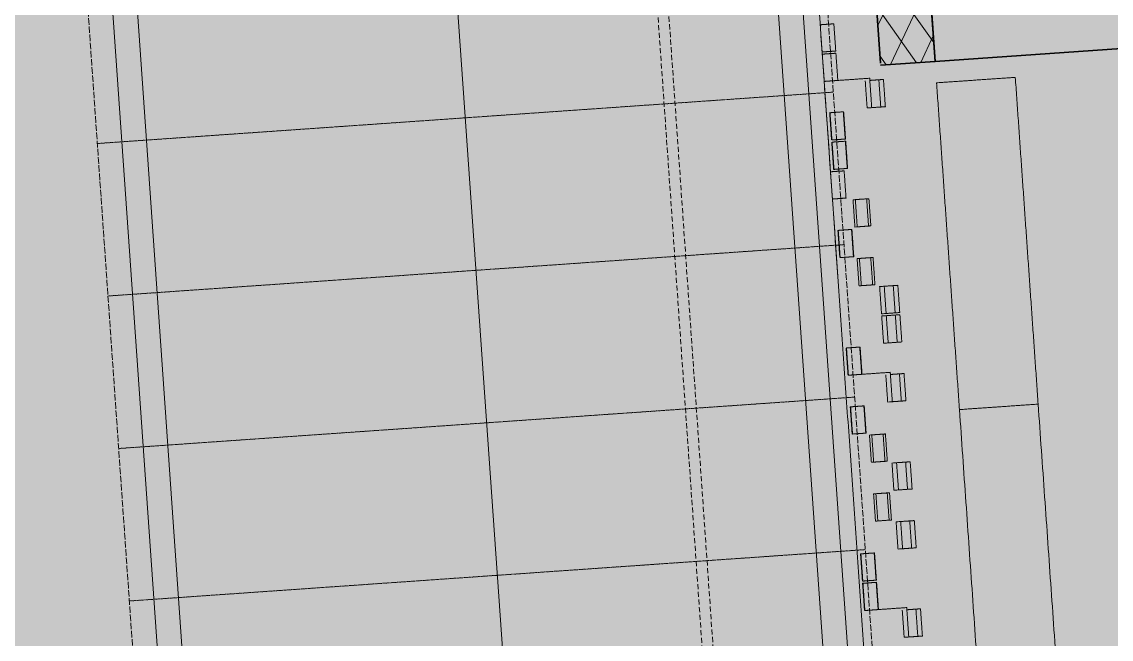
# Model space of a CAD drawing. Header units: millimetres. Extents: x 833941507 to 1669051331, y 817666127 to 1636299673.
# Drawn here: x 834533273 to 834535267, y 817979889 to 817981020 of the extents above; entities that cross this region are included whole.
import ezdxf

# ---------------------------------------------------------------- set-up
doc = ezdxf.new("R2010")
doc.units = ezdxf.units.MM
doc.header["$LTSCALE"] = 3
for name, pattern in [('3A35X-MADL-P-LT-B01-0$0$ACAD_ISO02W033', [5, 4, -1]), ('B0606', [0.7813, 0.39065, -0.39065]), ('B0703', [4.6875, 3.125, -1.5625])]:
    doc.linetypes.add(name, pattern=pattern)
for name, color, linetype, lineweight in [('Hatch (LTC&CB)', 252, 'Continuous', 35), ('UAJ-22INWA', 6, 'Continuous', 35), ('UAJ-22INWA-a', 1, 'Continuous', 13), ('UAJ-22INWA-h', 251, 'Continuous', 9), ('UAJ-23FLOR-h', 251, 'Continuous', 9), ('UAJ-24STAI', 8, 'Continuous', 35), ('UAJ-24STAI-a', 9, '3A35X-MADL-P-LT-B01-0$0$ACAD_ISO02W033', 13), ('UAJ-24STAI-d', 7, 'Continuous', 5), ('UAJ-24STAI-z', 8, 'B0606', 9), ('UAJ-25CEIL-z', 8, 'B0703', 9), ('UAJ-34RAIL-a', 1, 'Continuous', 13), ('UAJ-34RAIL-c', 254, 'Continuous', 9), ('UAJ-41EXFI-d', 7, 'Continuous', 5)]:
    doc.layers.add(name, color=color, linetype=linetype, lineweight=lineweight)

# ---------------------------------------------------------------- blocks, each defined once
blk = doc.blocks.new('*U418')
at = {"layer": 'UAJ-34RAIL-c'}
h = blk.add_hatch(color=256, dxfattribs=at)
h.dxf.hatch_style = 1
h.paths.add_polyline_path([(1951.480577065387, 1305.000000000052), (1.13686837721616e-13, 1305), (5.684341886080801e-13, 1260), (1963.53829072478, 1260.000000000052)])
h = blk.add_hatch(color=256, dxfattribs=at)
h.dxf.hatch_style = 1
h.paths.add_polyline_path([(2277.038845890439, 89.99999992077801), (1.13686837721616e-13, 90), (-1.13686837721616e-13, 45), (2289.096559549831, 44.99999992077804)])
at = {"layer": 'UAJ-24STAI-a'}
for points in [[(1939.422863405978, 1350.000000000052), (0, 1350), (0, 0), (2301.15427320924, -7.922196232357237e-08)], [(560, 0), (560, 1350)], [(840, 0), (840, 1350)], [(1120, 0), (1120, 1350)], [(1400, 0), (1400, 1350)]]:
    blk.add_lwpolyline(points, dxfattribs=at)
at = {"layer": 'UAJ-24STAI-d'}
blk.add_line((0, 675), (2060, 675), dxfattribs=at)
at = {"layer": 'UAJ-24STAI-z'}
for points in [[(560, 0), (560, 1350)], [(840, 0), (840, 1350)], [(1120, 0), (1120, 1350)], [(1400, 0), (1400, 1350)]]:
    blk.add_lwpolyline(points, dxfattribs=at)
at = {"layer": 'UAJ-34RAIL-a'}
for points in [[(1963.53829072478, 1260.000000000052), (5.684341886080801e-13, 1260), (1.13686837721616e-13, 1305), (1951.480577065379, 1305.000000000052)], [(2289.09655954984, 44.99999992077804), (-1.13686837721616e-13, 45), (1.13686837721616e-13, 90), (2277.038845890439, 89.99999992077801)]]:
    blk.add_lwpolyline(points, dxfattribs=at)
at = {"layer": 'UAJ-34RAIL-c'}
for points in [[(1951.480577065387, 1305.000000000052), (1.13686837721616e-13, 1305), (5.684341886080801e-13, 1260), (1963.53829072478, 1260.000000000052)], [(2277.038845890439, 89.99999992077801), (1.13686837721616e-13, 90), (-1.13686837721616e-13, 45), (2289.096559549831, 44.99999992077804)]]:
    blk.add_lwpolyline(points, close=True, dxfattribs=at)
blk = doc.blocks.new('*U321')
at = {"layer": 'UAJ-22INWA-h'}
h = blk.add_hatch(dxfattribs=at)
h.set_pattern_fill('AFWERK', color=256, scale=50)
h.set_pattern_definition([(45, (-100.000004362744, 21597.35257881587), (-50.00000133031198, 50.00000133031198), []), (135, (-100.000004362744, 21597.35257881587), (-50.00000133031198, -50.00000133031198), [])])
h.paths.add_polyline_path([(-1.28871053561852e-06, 10310.48723470713), (-1.047475961968303e-06, 12286.86534515463), (99.99999704517539, 12286.86534485661), (99.99999728077798, 10310.48723476674)])
at = {"layer": 'UAJ-22INWA'}
for p, q in [((-1.139698921347873e-06, 10310.48719569901), (-1.196487574001909e-06, 12286.86534663144)), ((99.99999711968115, 12286.86534687834), (99.99999726554799, 10314.16503513386))]:
    blk.add_line(p, q, dxfattribs=at)
for points in [[(2.409593435004354e-06, 12286.86534495897), (100.0000009790819, 12286.86534492321)], [(-1.28871053561852e-06, 10310.48723470713), (99.99999728077798, 10310.48723467137)]]:
    blk.add_lwpolyline(points, dxfattribs=at)
blk = doc.blocks.new('Finish Walls')
at = {"layer": 'UAJ-22INWA-a'}
for points, degree in [([(834534759.09628, 817981016.517151), (834534746.6267127, 817981015.6454326), (834534734.1571455, 817981014.7737142)], 2), ([(834534737.644019, 817980964.8954453), (834534735.9005822, 817980989.8345798), (834534734.1571455, 817981014.7737142)], 2), ([(834534762.5831535, 817980966.638882), (834534760.8397167, 817980991.5780165), (834534759.09628, 817981016.517151)], 2), ([(834534737.644019, 817980964.8954453), (834534750.1135862, 817980965.7671636), (834534762.5831535, 817980966.638882)], 2), ([(834534737.644055, 817980964.8949307), (834534737.7835119, 817980962.9000572), (834534737.9229689, 817980960.9051838)], 2), ([(834534762.8621033, 817980962.6486205), (834534750.3925362, 817980961.7769022), (834534737.9229689, 817980960.9051838)], 2), ([(834534741.4098424, 817980911.0269148), (834534739.6664057, 817980935.9660493), (834534737.9229689, 817980960.9051838)], 2), ([(834534766.3489769, 817980912.7703516), (834534764.6055402, 817980937.709486), (834534762.8621033, 817980962.6486205)], 2), ([(834534741.4098424, 817980911.0269148), (834534753.8794097, 817980911.8986332), (834534766.3489769, 817980912.7703516)], 2), ([(834534766.3489769, 817980912.7703516), (834534795.4901426, 817980914.8075426), (834534824.6313083, 817980916.8447335)], 2), ([(834534819.9930692, 817980862.3886946), (834534818.2496325, 817980887.3278291), (834534816.5061957, 817980912.2669636)], 2), ([(834534824.6313083, 817980916.8447335), (834534824.7707832, 817980914.8496028), (834534824.9102582, 817980912.854472)], 2), ([(834534849.8493927, 817980914.5979087), (834534837.3798254, 817980913.7261904), (834534824.9102582, 817980912.854472)], 2), ([(834534828.3971317, 817980862.9762031), (834534826.6536949, 817980887.9153376), (834534824.9102582, 817980912.854472)], 2), ([(834534844.9322037, 817980864.1321315), (834534843.188767, 817980889.0712659), (834534841.4453301, 817980914.0104003)], 2), ([(834534853.3362662, 817980864.7196398), (834534851.5928293, 817980889.6587743), (834534849.8493927, 817980914.5979087)], 2), ([(834534828.3971317, 817980862.9762031), (834534827.5265974, 817980862.915346), (834534824.312977, 817980862.6906893), (834534819.9930692, 817980862.3886946)], 3), ([(834534828.3971317, 817980862.9762031), (834534840.8666989, 817980863.8479215), (834534853.3362662, 817980864.7196398)], 2), ([(834534751.4400079, 817980853.5865477), (834534751.7858119, 817980853.6107221), (834534752.043037, 817980853.6287041), (834534752.1126778, 817980853.6335725)], 3), ([(834534754.9268814, 817980803.7082788), (834534753.1834447, 817980828.6474133), (834534751.4400079, 817980853.5865477)], 2), ([(834534777.0518123, 817980855.3770093), (834534764.582245, 817980854.5052909), (834534752.1126778, 817980853.6335725)], 2), ([(834534755.5995513, 817980803.7553035), (834534753.8561145, 817980828.694438), (834534752.1126778, 817980853.6335725)], 2), ([(834534779.8660159, 817980805.4517155), (834534778.1225792, 817980830.39085), (834534776.3791424, 817980855.3299844)], 2), ([(834534780.5386858, 817980805.4987403), (834534778.795249, 817980830.4378748), (834534777.0518123, 817980855.3770093)], 2), ([(834534755.2058313, 817980799.7180172), (834534755.5516354, 817980799.7421916), (834534755.8088604, 817980799.7601736), (834534755.8785012, 817980799.765042)], 3), ([(834534758.6927048, 817980749.8397483), (834534756.9492681, 817980774.7788827), (834534755.2058313, 817980799.7180172)], 2), ([(834534755.5995513, 817980803.7553035), (834534755.5299106, 817980803.7504351), (834534755.2726854, 817980803.7324531), (834534754.9268814, 817980803.7082788)], 3), ([(834534755.5995513, 817980803.7553035), (834534768.0691185, 817980804.6270219), (834534780.5386858, 817980805.4987403)], 2), ([(834534780.8176357, 817980801.5084788), (834534768.3480684, 817980800.6367604), (834534755.8785012, 817980799.765042)], 2), ([(834534759.3653747, 817980749.8867731), (834534757.6219379, 817980774.8259075), (834534755.8785012, 817980799.765042)], 2), ([(834534783.6318393, 817980751.5831851), (834534781.8884026, 817980776.5223196), (834534780.1449658, 817980801.461454)], 2), ([(834534784.3045092, 817980751.6302098), (834534782.5610723, 817980776.5693443), (834534780.8176357, 817980801.5084788)], 2), ([(834534777.9253969, 817980747.1744987), (834534765.4558297, 817980746.3027803), (834534752.9862624, 817980745.431062)], 2), ([(834534756.473136, 817980695.552793), (834534754.7296993, 817980720.4919275), (834534752.9862624, 817980745.431062)], 2), ([(834534759.3653747, 817980749.8867731), (834534759.2957339, 817980749.8819046), (834534759.0385089, 817980749.8639226), (834534758.6927048, 817980749.8397483)], 3), ([(834534759.3653747, 817980749.8867731), (834534771.8349419, 817980750.7584914), (834534784.3045092, 817980751.6302098)], 2), ([(834534781.4122704, 817980697.2962297), (834534779.6688337, 817980722.2353642), (834534777.9253969, 817980747.1744987)], 2), ([(834534756.473136, 817980695.552793), (834534768.9427032, 817980696.4245113), (834534781.4122704, 817980697.2962297)], 2), ([(834534794.1607876, 817980694.1776866), (834534796.3217385, 817980694.3287536), (834534797.9291878, 817980694.4411267), (834534798.3644453, 817980694.4715545)], 3), ([(834534797.6476611, 817980644.2994176), (834534795.9042243, 817980669.2385521), (834534794.1607876, 817980694.1776866)], 2), ([(834534823.3035798, 817980696.2149913), (834534810.8340126, 817980695.3432729), (834534798.3644453, 817980694.4715545)], 2), ([(834534801.851319, 817980644.5932856), (834534800.1078821, 817980669.53242), (834534798.3644453, 817980694.4715545)], 2), ([(834534822.5867956, 817980646.0428544), (834534820.8433588, 817980670.9819889), (834534819.0999221, 817980695.9211234)], 2), ([(834534826.7904534, 817980646.3367224), (834534825.0470166, 817980671.2758569), (834534823.3035798, 817980696.2149913)], 2), ([(834534792.1151059, 817980639.9028873), (834534779.6455386, 817980639.0311689), (834534767.1759714, 817980638.1594507)], 2), ([(834534794.9293095, 817980589.9775937), (834534793.1858728, 817980614.9167281), (834534791.442436, 817980639.8558626)], 2), ([(834534795.6019794, 817980590.0246184), (834534793.8585426, 817980614.9637529), (834534792.1151059, 817980639.9028873)], 2), ([(834534801.851319, 817980644.5932856), (834534801.4160613, 817980644.5628577), (834534799.808612, 817980644.4504848), (834534797.6476611, 817980644.2994176)], 3), ([(834534801.851319, 817980644.5932856), (834534814.3208861, 817980645.465004), (834534826.7904534, 817980646.3367224)], 2), ([(834534766.5033015, 817980638.1124258), (834534766.8491055, 817980638.1366001), (834534767.1063306, 817980638.1545821), (834534767.1759714, 817980638.1594507)], 3), ([(834534769.990175, 817980588.2341568), (834534768.2467383, 817980613.1732913), (834534766.5033015, 817980638.1124258)], 2), ([(834534770.6628449, 817980588.2811817), (834534768.9194081, 817980613.2203162), (834534767.1759714, 817980638.1594507)], 2), ([(834534770.6628449, 817980588.2811817), (834534770.5932041, 817980588.2763132), (834534770.335979, 817980588.2583312), (834534769.990175, 817980588.2341568)], 3), ([(834534770.6628449, 817980588.2811817), (834534783.1324121, 817980589.1529001), (834534795.6019794, 817980590.0246184)], 2), ([(834534801.6924343, 817980586.4406257), (834534803.8533853, 817980586.5916927), (834534805.4608345, 817980586.7040658), (834534805.8960922, 817980586.7344936)], 3), ([(834534805.1793078, 817980536.5623567), (834534803.4358711, 817980561.5014912), (834534801.6924343, 817980586.4406257)], 2), ([(834534830.8352267, 817980588.4779303), (834534818.3656595, 817980587.606212), (834534805.8960922, 817980586.7344936)], 2), ([(834534809.3829657, 817980536.8562247), (834534807.639529, 817980561.7953591), (834534805.8960922, 817980586.7344936)], 2), ([(834534830.1184423, 817980538.3057935), (834534828.3750056, 817980563.244928), (834534826.6315688, 817980588.1840625)], 2), ([(834534834.3221002, 817980538.5996615), (834534832.5786635, 817980563.538796), (834534830.8352267, 817980588.4779303)], 2), ([(834534809.3829657, 817980536.8562247), (834534808.947708, 817980536.8257968), (834534807.3402588, 817980536.7134237), (834534805.1793078, 817980536.5623567)], 3), ([(834534809.3829657, 817980536.8562247), (834534821.852533, 817980537.7279431), (834534834.3221002, 817980538.5996615)], 2), ([(834534842.8669595, 817980535.1872504), (834534847.1868672, 817980535.489245), (834534850.4004877, 817980535.7139018), (834534851.271022, 817980535.7747588)], 3), ([(834534846.353833, 817980485.3089814), (834534844.6103963, 817980510.2481159), (834534842.8669595, 817980535.1872504)], 2), ([(834534876.2101564, 817980537.5181955), (834534863.7405891, 817980536.6464771), (834534851.271022, 817980535.7747588)], 2), ([(834534854.7578955, 817980485.8964899), (834534853.0144587, 817980510.8356243), (834534851.271022, 817980535.7747588)], 2), ([(834534871.2929674, 817980487.0524181), (834534869.5495307, 817980511.9915526), (834534867.8060939, 817980536.9306871)], 2), ([(834534879.69703, 817980487.6399266), (834534877.9535931, 817980512.579061), (834534876.2101564, 817980537.5181955)], 2), ([(834534854.7578955, 817980485.8964899), (834534853.8873612, 817980485.8356328), (834534850.6737407, 817980485.6109761), (834534846.353833, 817980485.3089814)], 3), ([(834534846.6327828, 817980481.3187199), (834534850.9526906, 817980481.6207145), (834534854.166311, 817980481.8453712), (834534855.0368453, 817980481.9062283)], 3), ([(834534850.1196563, 817980431.4404509), (834534848.3762196, 817980456.3795854), (834534846.6327828, 817980481.3187199)], 2), ([(834534854.7578955, 817980485.8964899), (834534867.2274626, 817980486.7682083), (834534879.69703, 817980487.6399266)], 2), ([(834534879.9759798, 817980483.6496651), (834534867.5064126, 817980482.7779467), (834534855.0368453, 817980481.9062283)], 2), ([(834534858.5237188, 817980432.0279593), (834534856.7802821, 817980456.9670938), (834534855.0368453, 817980481.9062283)], 2), ([(834534875.0587908, 817980433.1838877), (834534873.3153541, 817980458.1230222), (834534871.5719173, 817980483.0621567)], 2), ([(834534883.4628533, 817980433.7713962), (834534881.7194166, 817980458.7105306), (834534879.9759798, 817980483.6496651)], 2), ([(834534781.5665951, 817980422.638304), (834534781.912399, 817980422.6624783), (834534782.1696242, 817980422.6804603), (834534782.239265, 817980422.6853287)], 3), ([(834534785.0534686, 817980372.760035), (834534783.3100319, 817980397.6991695), (834534781.5665951, 817980422.638304)], 2), ([(834534807.1783994, 817980424.4287655), (834534794.7088321, 817980423.5570471), (834534782.239265, 817980422.6853287)], 2), ([(834534785.7261385, 817980372.8070598), (834534783.9827017, 817980397.7461942), (834534782.239265, 817980422.6853287)], 2), ([(834534809.9926031, 817980374.5034719), (834534808.2491664, 817980399.4426062), (834534806.5057296, 817980424.3817407)], 2), ([(834534810.665273, 817980374.5504966), (834534808.9218361, 817980399.489631), (834534807.1783994, 817980424.4287655)], 2), ([(834534858.5237188, 817980432.0279593), (834534857.6531845, 817980431.9671023), (834534854.4395641, 817980431.7424456), (834534850.1196563, 817980431.4404509)], 3), ([(834534858.5237188, 817980432.0279593), (834534870.9932861, 817980432.8996778), (834534883.4628533, 817980433.7713962)], 2), ([(834534785.7261385, 817980372.8070598), (834534785.6564977, 817980372.8021914), (834534785.3992727, 817980372.7842094), (834534785.0534686, 817980372.760035)], 3), ([(834534785.7261385, 817980372.8070598), (834534798.1957057, 817980373.6787782), (834534810.665273, 817980374.5504966)], 2), ([(834534810.665273, 817980374.5504966), (834534836.4774076, 817980376.3549627), (834534862.2895422, 817980378.159429)], 2), ([(834534857.6513032, 817980323.70339), (834534855.9078664, 817980348.6425245), (834534854.1644297, 817980373.581659)], 2), ([(834534862.2895422, 817980378.159429), (834534862.4290172, 817980376.1642982), (834534862.5684922, 817980374.1691674)], 2), ([(834534887.5076267, 817980375.9126041), (834534875.0380594, 817980375.0408858), (834534862.5684922, 817980374.1691674)], 2), ([(834534866.0553657, 817980324.2908984), (834534864.3119289, 817980349.2300329), (834534862.5684922, 817980374.1691674)], 2), ([(834534882.5904377, 817980325.4468268), (834534880.8470008, 817980350.3859613), (834534879.1035641, 817980375.3250958)], 2), ([(834534890.9945002, 817980326.0343353), (834534889.2510633, 817980350.9734697), (834534887.5076267, 817980375.9126041)], 2), ([(834534866.0553657, 817980324.2908984), (834534865.1848313, 817980324.2300414), (834534861.971211, 817980324.0053847), (834534857.6513032, 817980323.70339)], 3), ([(834534866.0553657, 817980324.2908984), (834534878.5249329, 817980325.1626168), (834534890.9945002, 817980326.0343353)], 2), ([(834534789.0982419, 817980314.9012431), (834534789.4440459, 817980314.9254174), (834534789.701271, 817980314.9433994), (834534789.7709117, 817980314.9482678)], 3), ([(834534792.5851154, 817980265.0229741), (834534790.8416786, 817980289.9621086), (834534789.0982419, 817980314.9012431)], 2), ([(834534814.7100462, 817980316.6917046), (834534802.240479, 817980315.8199862), (834534789.7709117, 817980314.9482678)], 2), ([(834534793.2577852, 817980265.0699989), (834534791.5143485, 817980290.0091333), (834534789.7709117, 817980314.9482678)], 2), ([(834534817.5242499, 817980266.7664108), (834534815.7808131, 817980291.7055453), (834534814.0373764, 817980316.6446798)], 2), ([(834534818.1969197, 817980266.8134357), (834534816.453483, 817980291.7525702), (834534814.7100462, 817980316.6917046)], 2), ([(834534793.2577852, 817980265.0699989), (834534793.1881446, 817980265.0651305), (834534792.9309194, 817980265.0471485), (834534792.5851154, 817980265.0229741)], 3), ([(834534793.2577852, 817980265.0699989), (834534805.7273525, 817980265.9417173), (834534818.1969197, 817980266.8134357)], 2), ([(834534824.2873747, 817980263.229443), (834534826.4483256, 817980263.38051), (834534828.0557749, 817980263.492883), (834534828.4910326, 817980263.5233108)], 3), ([(834534827.7742482, 817980213.351174), (834534826.0308115, 817980238.2903085), (834534824.2873747, 817980263.229443)], 2), ([(834534853.4301671, 817980265.2667476), (834534840.9605998, 817980264.3950292), (834534828.4910326, 817980263.5233108)], 2), ([(834534831.9779061, 817980213.645042), (834534830.2344693, 817980238.5841763), (834534828.4910326, 817980263.5233108)], 2), ([(834534852.7133827, 817980215.0946107), (834534850.969946, 817980240.0337452), (834534849.2265092, 817980264.9728796)], 2), ([(834534856.9170406, 817980215.3884786), (834534855.1736038, 817980240.3276131), (834534853.4301671, 817980265.2667476)], 2), ([(834534831.9779061, 817980213.645042), (834534831.5426484, 817980213.614614), (834534829.9351991, 817980213.502241), (834534827.7742482, 817980213.351174)], 3), ([(834534831.9779061, 817980213.645042), (834534844.4474733, 817980214.5167602), (834534856.9170406, 817980215.3884786)], 2), ([(834534865.4618999, 817980211.9760675), (834534869.7818075, 817980212.2780622), (834534872.995428, 817980212.5027189), (834534873.8659623, 817980212.563576)], 3), ([(834534868.9487734, 817980162.0977986), (834534867.2053366, 817980187.0369331), (834534865.4618999, 817980211.9760675)], 2), ([(834534898.8050967, 817980214.3070128), (834534886.3355296, 817980213.4352944), (834534873.8659623, 817980212.563576)], 2), ([(834534877.3528359, 817980162.685307), (834534875.6093991, 817980187.6244415), (834534873.8659623, 817980212.563576)], 2), ([(834534893.8879079, 817980163.8412354), (834534892.144471, 817980188.7803699), (834534890.4010344, 817980213.7195044)], 2), ([(834534902.2919703, 817980164.4287438), (834534900.5485336, 817980189.3678783), (834534898.8050967, 817980214.3070128)], 2), ([(834534877.3528359, 817980162.685307), (834534876.4823015, 817980162.6244501), (834534873.2686812, 817980162.3997933), (834534868.9487734, 817980162.0977986)], 3), ([(834534877.3528359, 817980162.685307), (834534889.8224031, 817980163.5570254), (834534902.2919703, 817980164.4287438)], 2), ([(834534831.8190216, 817980155.4923819), (834534833.9799725, 817980155.6434491), (834534835.5874217, 817980155.7558221), (834534836.0226793, 817980155.7862499)], 3), ([(834534835.3058951, 817980105.6141131), (834534833.5624583, 817980130.5532476), (834534831.8190216, 817980155.4923819)], 2), ([(834534860.9618138, 817980157.5296867), (834534848.4922466, 817980156.6579683), (834534836.0226793, 817980155.7862499)], 2), ([(834534839.5095528, 817980105.9079809), (834534837.7661161, 817980130.8471154), (834534836.0226793, 817980155.7862499)], 2), ([(834534860.2450296, 817980107.3575498), (834534858.5015928, 817980132.2966843), (834534856.7581561, 817980157.2358187)], 2), ([(834534864.4486873, 817980107.6514177), (834534862.7052506, 817980132.5905522), (834534860.9618138, 817980157.5296867)], 2), ([(834534839.5095528, 817980105.9079809), (834534839.0742953, 817980105.8775531), (834534837.466846, 817980105.7651801), (834534835.3058951, 817980105.6141131)], 3), ([(834534839.5095528, 817980105.9079809), (834534851.9791201, 817980106.7796993), (834534864.4486873, 817980107.6514177)], 2), ([(834534872.9935466, 817980104.2390066), (834534877.3134544, 817980104.5410013), (834534880.5270748, 817980104.765658), (834534881.3976091, 817980104.8265151)], 3), ([(834534876.4804201, 817980054.3607377), (834534874.7369834, 817980079.2998722), (834534872.9935466, 817980104.2390066)], 2), ([(834534906.3367436, 817980106.5699519), (834534893.8671763, 817980105.6982335), (834534881.3976091, 817980104.8265151)], 2), ([(834534884.8844826, 817980054.9482461), (834534883.1410459, 817980079.8873806), (834534881.3976091, 817980104.8265151)], 2), ([(834534901.4195546, 817980056.1041745), (834534899.6761179, 817980081.043309), (834534897.9326811, 817980105.9824435)], 2), ([(834534909.8236171, 817980056.6916829), (834534908.0801803, 817980081.6308174), (834534906.3367436, 817980106.5699519)], 2), ([(834534807.9273589, 817980045.5585908), (834534808.2731628, 817980045.5827651), (834534808.530388, 817980045.6007471), (834534808.6000288, 817980045.6056155)], 3), ([(834534811.4142324, 817979995.6803218), (834534809.6707957, 817980020.6194563), (834534807.9273589, 817980045.5585908)], 2), ([(834534833.5391632, 817980047.3490523), (834534821.0695959, 817980046.4773339), (834534808.6000288, 817980045.6056155)], 2), ([(834534812.0869023, 817979995.7273465), (834534810.3434654, 817980020.666481), (834534808.6000288, 817980045.6056155)], 2), ([(834534836.3533669, 817979997.4237585), (834534834.6099302, 817980022.362893), (834534832.8664933, 817980047.3020275)], 2), ([(834534837.0260367, 817979997.4707834), (834534835.2825999, 817980022.4099178), (834534833.5391632, 817980047.3490523)], 2), ([(834534884.8844826, 817980054.9482461), (834534884.0139483, 817980054.8873891), (834534880.8003279, 817980054.6627324), (834534876.4804201, 817980054.3607377)], 3), ([(834534884.8844826, 817980054.9482461), (834534897.3540499, 817980055.8199645), (834534909.8236171, 817980056.6916829)], 2), ([(834534811.6931823, 817979991.6900603), (834534812.0389863, 817979991.7142346), (834534812.2962114, 817979991.7322166), (834534812.3658521, 817979991.7370851)], 3), ([(834534815.1800559, 817979941.8117913), (834534813.436619, 817979966.7509258), (834534811.6931823, 817979991.6900603)], 2), ([(834534812.0869023, 817979995.7273465), (834534812.0172615, 817979995.7224782), (834534811.7600363, 817979995.7044961), (834534811.4142324, 817979995.6803218)], 3), ([(834534812.0869023, 817979995.7273465), (834534824.5564694, 817979996.599065), (834534837.0260367, 817979997.4707834)], 2), ([(834534837.3049866, 817979993.4805218), (834534824.8354193, 817979992.6088034), (834534812.3658521, 817979991.7370851)], 2), ([(834534815.8527256, 817979941.8588161), (834534814.1092889, 817979966.7979506), (834534812.3658521, 817979991.7370851)], 2), ([(834534840.1191903, 817979943.5552281), (834534838.3757535, 817979968.4943626), (834534836.6323167, 817979993.4334971)], 2), ([(834534840.7918601, 817979943.6022528), (834534839.0484234, 817979968.5413873), (834534837.3049866, 817979993.4805218)], 2), ([(834534815.8527256, 817979941.8588161), (834534828.3222929, 817979942.7305346), (834534840.7918601, 817979943.6022528)], 2), ([(834534840.7918601, 817979943.6022528), (834534866.6039947, 817979945.4067191), (834534892.4161295, 817979947.2111852)], 2), ([(834534887.7778903, 817979892.7551464), (834534886.0344536, 817979917.6942809), (834534884.2910168, 817979942.6334152)], 2), ([(834534892.4161295, 817979947.2111852), (834534892.5556043, 817979945.2160544), (834534892.6950793, 817979943.2209237)], 2), ([(834534917.6342138, 817979944.9643605), (834534905.1646465, 817979944.0926421), (834534892.6950793, 817979943.2209237)], 2), ([(834534896.1819528, 817979893.3426547), (834534894.438516, 817979918.2817892), (834534892.6950793, 817979943.2209237)], 2), ([(834534912.7170248, 817979894.4985831), (834534910.9735881, 817979919.4377176), (834534909.2301513, 817979944.376852)], 2), ([(834534921.1210873, 817979895.0860915), (834534919.3776505, 817979920.025226), (834534917.6342138, 817979944.9643605)], 2), ([(834534815.8527256, 817979941.8588161), (834534815.7830849, 817979941.8539478), (834534815.5258598, 817979941.8359656), (834534815.1800559, 817979941.8117913)], 3), ([(834534896.1819528, 817979893.3426547), (834534895.3114185, 817979893.2817978), (834534892.0977981, 817979893.0571411), (834534887.7778903, 817979892.7551464)], 3), ([(834534896.1819528, 817979893.3426547), (834534908.65152, 817979894.2143731), (834534921.1210873, 817979895.0860915)], 2)]:
    blk.add_open_spline(points, degree=degree, dxfattribs=at)
at = {"layer": 'UAJ-22INWA-h'}
for points in [[(834534572.0439017, 817983333.7359409), (834534594.6388421, 817983010.5247582), (834534767.5879437, 817980536.5601143)], [(834534741.409678, 817980911.0292671), (834534747.1979702, 817980828.2301645), (834534752.9862624, 817980745.431062)], [(834534756.4731529, 817980695.552552), (834534796.153765, 817980127.937972), (834534835.8343772, 817979560.3233918)]]:
    blk.add_open_spline(points, degree=2, dxfattribs=at)
at = {"layer": 'UAJ-41EXFI-d'}
for points in [[(834535091.1052142, 817980918.4721746), (834535019.0993441, 817980913.4384121), (834534947.093474, 817980908.4046495)], [(834534947.093474, 817980908.4046495), (834534968.0147152, 817980609.1350359), (834534988.9359562, 817980309.8654221)], [(834535132.9476964, 817980319.9329473), (834535112.0264554, 817980619.2025609), (834535091.1052142, 817980918.4721746)], [(834534988.9359562, 817980309.8654221), (834535036.3574361, 817979631.5209649), (834535083.7789159, 817978953.1765076)], [(834535132.9476964, 817980319.9329473), (834535060.9440728, 817980314.8993417), (834534988.9404491, 817980309.8657362)], [(834535227.7906561, 817978963.2440326), (834535180.3691763, 817979641.5884899), (834535132.9476964, 817980319.9329473)]]:
    blk.add_open_spline(points, degree=2, dxfattribs=at)
at = {"layer": 'UAJ-22INWA', "xscale": -1, "rotation": 3.998908661042605}
blk.add_blockref('*U321', (834535663.3818734, 817970662.2127002), dxfattribs=at)
blk = doc.blocks.new('LRR Curtain')
at = {"layer": 'UAJ-25CEIL-z', "linetype": 'B0703'}
for points in [[(-20980.06807148457, -65342.30061793327), (-20980.06752181053, -50292.30059480667, 0.4142135606798064), (-21490.06752026081, -49782.30059623718), (-35490.06815624237, -49782.30057275295, 0.4142135622750456), (-36000.06815767288, -50292.30057132244), (-36000.06819999218, -65342.30061769485)], [(-21000.06807148457, -65342.30061793327), (-21000.06752181053, -50292.30059468746, 0.4142135607387433), (-21490.06752038002, -49802.30059611797), (-35490.06815624237, -49802.30057275295, 0.4142135623230424), (-35980.06815779209, -50292.30057132244), (-35980.06819999218, -65342.30061769485)]]:
    blk.add_lwpolyline(points, format="xyb", dxfattribs=at)
blk = doc.blocks.new('LRR-B01-WALL FINISH')
blk.add_blockref('Finish Walls', (0, 0))
at = {"rotation": 3.998908525846276}
blk.add_blockref('LRR Curtain', (834551062.6266844, 818044341.9052756), dxfattribs=at)
blk = doc.blocks.new('GBP-LTC-LB01')
at = {"layer": 'UAJ-23FLOR-h'}
h = blk.add_hatch(dxfattribs=at)
h.set_pattern_fill('EARTH,_O', color=256, scale=180, angle=45.00000010501341)
h.set_pattern_definition([(48.99890852053534, (834576001.761157, 818046085.3420337), (-112.7268618952272, 1612.510668059984), [1143, -1143]), (48.99890852053534, (834575678.2791204, 818046366.5514973), (-112.7268618952272, 1612.510668059984), [1143, -1143]), (48.99890852053534, (834575354.7970834, 818046647.760961), (-112.7268618952272, 1612.510668059984), [1143, -1143]), (138.9989085205353, (834575340.7062259, 818046849.3247945), (-1612.510668059984, -112.7268618952272), [1143, -1143]), (138.9989085205353, (834575621.9156895, 818047172.8068315), (-1612.510668059984, -112.7268618952272), [1143, -1143]), (138.9989085205353, (834575903.1251531, 818047496.2888683), (-1612.510668059984, -112.7268618952272), [1143, -1143])])
h.paths.add_polyline_path([(834572173.0526648, 818200349.1682475), (834310583.7401848, 818182062.0839702), (834331502.2393942, 817882831.6918911), (834364939.6873164, 817885169.2259957), (834473095.7001734, 818011283.5998719), (834480533.7001572, 818020120.3998857), (834485095.050147, 818025709.5498941), (834491375.7001324, 818033618.9999057), (834497063.4001188, 818041012.999916), (834493145.8001142, 818043678.6999089), (834512788.5000582, 818074029.2499447), (834518712.4500408, 818083675.2499557), (834526231.3000174, 818096325.0999695), (834534646.0499907, 818111073.0499848), (834545955.9999523, 818131981.3000056), (834557204.5999117, 818154198.8000262), (834564039.9998856, 818168496.8000388), (834570941.1648417, 818183576.4266495), (834578367.7999997, 818200696.3)])
h.paths.add_polyline_path([(834382131.3063979, 817956469.9755309), (834418268.7298656, 817958996.0684958), (834422062.4129677, 817963855.9029621), (834428403.0430198, 817964299.3786768), (834467239.2037573, 818010695.5815835), (834466445.2064853, 818021738.794587), (834476097.7213831, 818035709.0329579), (834485267.1005058, 818048983.1978921), (834487014.8928652, 818051460.4309663), (834497268.3342452, 818067303.4232484), (834492893.3757939, 818129890.0851053), (834448056.5937514, 818126755.6608665), (834416896.5816393, 818105052.1136897), (834382061.3702741, 818080788.9948437), (834386167.4497714, 818022059.1642565), (834377588.3843737, 818021459.4669156)], flags=16)
edge = h.paths.add_edge_path(flags=16)
edge.add_line((834540292.2872467, 818142076.0699883), (834533466.3205868, 818141614.1342163))
edge.add_line((834533466.3205867, 818141614.1342163), (834523258.01233, 818143862.7104174))
edge.add_line((834523258.01233, 818143862.7104174), (834525896.867722, 818155838.9349334))
edge.add_arc((834558382.4304729, 818267025.4493066), 115835.0239163238, 237.2183980957774, 253.7131265722631, ccw=False)
edge.add_line((834495664.9154892, 818169638.2526121), (834498267.5884769, 818132356.9750829))
edge.add_line((834498267.5884771, 818132356.9750829), (834496346.4194225, 818130135.0090942))
edge.add_line((834496346.4194226, 818130135.0090942), (834492879.879452, 818129892.6713651))
edge.add_line((834492879.8794518, 818129892.6713651), (834494229.5832878, 818110587.6218635))
edge.add_line((834494229.5832882, 818110587.6218635), (834496326.133695, 818110708.3844534))
edge.add_line((834496326.1336946, 818110708.3844534), (834498420.2073777, 818080753.5549031))
edge.add_line((834498420.2073779, 818080753.5549031), (834498046.1188868, 818080727.4032354))
edge.add_line((834498046.118887, 818080727.4032354), (834498254.5151165, 818077746.3837949))
edge.add_line((834498254.5151162, 818077746.3837949), (834503061.0860548, 818078082.4001414))
edge.add_line((834503061.0860548, 818078082.4001414), (834504979.5219883, 818081212.101532))
edge.add_line((834504979.5219884, 818081212.101532), (834509429.0185915, 818088470.9260026))
edge.add_line((834509429.0185914, 818088470.9260026), (834515217.1570119, 818097913.5886871))
edge.add_line((834515217.157012, 818097913.5886871), (834526067.4346461, 818116415.5426326))
edge.add_line((834526067.4346461, 818116415.5426326), (834532489.1994565, 818127888.6839589))
edge.add_line((834532489.1994562, 818127888.6839589), (834534830.89787, 818132146.3035389))
edge.add_line((834534830.8978701, 818132146.3035389), (834540292.2872465, 818142076.0699883))
h = blk.add_hatch(dxfattribs=at)
h.set_pattern_fill('EARTH,_O', color=256, scale=180, angle=45.00000010501341)
h.set_pattern_definition([(45.00000010501341, (-1082349.699177861, 54794.90315568447), (-2.96267069188616e-06, 1616.446101792448), [1143, -1143]), (45.00000010501341, (-1082652.782822503, 55097.98679921505), (-2.96267069188616e-06, 1616.446101792448), [1143, -1143]), (45.00000010501341, (-1082955.866467144, 55401.07044274564), (-2.96267069188616e-06, 1616.446101792448), [1143, -1143]), (135.0000001050134, (-1082955.866467515, 55603.12620546969), (-1616.446101792448, -2.96267069188616e-06), [1143, -1143]), (135.0000001050134, (-1082652.782823984, 55906.20985011128), (-1616.446101792448, -2.96267069188616e-06), [1143, -1143]), (135.0000001050134, (-1082349.699180454, 56209.29349475286), (-1616.446101792448, -2.96267069188616e-06), [1143, -1143])])
h.paths.add_polyline_path([(834669469.2548146, 818015499.1701102), (834651080.8176275, 818014213.7929552), (834651091.333055, 818014066.030459), (834669479.7621983, 818015351.5226754)], flags=16)
edge = h.paths.add_edge_path()
edge.add_arc((834611763.613195, 818123015.0723449), 22001.28373588376, 94.00071865262937, 118.6886834190998)
edge.add_line((834601201.8916234, 818142315.5004095), (834593918.3367147, 818141228.3801512))
edge.add_arc((834611768.400262, 818123014.0298539), 25502.69251264854, 93.99715914630349, 134.4212748451599, ccw=False)
edge.add_line((834609990.6837641, 818148454.6872638), (834618164.3568528, 818149025.8389109))
edge.add_line((834618164.3568528, 818149025.8389109), (834618408.292444, 818145534.9100552))
edge.add_line((834618408.292444, 818145534.9100552), (834616365.4114578, 818145392.1596863))
edge.add_line((834616365.4114578, 818145392.1596863), (834616609.385029, 818141900.6873076))
edge.add_line((834616609.385029, 818141900.6873076), (834611621.5474902, 818141552.1522465))
edge.add_line((834611621.5474902, 818141552.1522465), (834611377.6128702, 818145043.0672039))
edge.add_line((834611377.6128702, 818145043.0672039), (834610228.6059371, 818144962.7428077))
h.paths.add_polyline_path([(834673232.9366938, 818197365.8783082), (834607546.4897544, 818192773.8917836), (834599172.4998745, 818174435.3001034), (834588349.0999149, 818152374.5000834), (834578621.5499489, 818133890.6500655), (834568418.2999822, 818115665.3000468), (834556456.700019, 818095618.300025), (834546606.4000474, 818080041.600007), (834532219.3000866, 818058623.7499806), (834523692.1501086, 818046595.7499651), (834515683.5001286, 818035708.4999502), (834508244.2001468, 818025929.8999366), (834500656.3001646, 818016266.0999228), (834489786.8001888, 818002934.0999027), (834483448.3002025, 817995421.2998908), (834478637.6002128, 817989841.6998823), (834458453.7502539, 817967379.2998452), (834441506.4997879, 817949096.357832), (834383075.7479855, 817886437.0757562), (834482026.687943, 817893354.5055006), (834551919.0356153, 817920008.6018127), (834634905.1297382, 817930637.1330649), (834634022.9972101, 817939309.3515325), (834633770.0685325, 817941795.8857912), (834633577.6912351, 817943687.0236263), (834508697.0405153, 817930983.6118022), (834507053.464672, 817930191.4384525), (834506409.4608335, 817939426.9553951), (834507656.9383341, 817945566.7269546), (834503417.0808368, 818006767.0327235), (834503064.3680854, 818011762.6720035), (834514052.9096247, 818025791.9353799), (834520784.6504849, 818034889.3491884), (834526318.8615147, 818042436.9444461), (834532381.6860782, 818050705.6283545), (834536345.7196504, 818056472.6778568), (834542258.4127678, 818065225.6191521), (834550405.86193, 818077286.9078631), (834561578.9964366, 818095001.9633045), (834574522.6610527, 818117080.0346472), (834587768.8781933, 818140310.2095475), (834609774.1305691, 818143594.9757913), (834610001.9653326, 818140335.8947712), (834634252.5395212, 818142031.4686226), (834636806.8958616, 818105492.469254), (834642791.4816118, 818105913.7478601), (834646278.5594581, 818056032.5832597), (834640293.170484, 818055614.1586573), (834643382.3380679, 818011424.9081372), (834641138.4146172, 818011267.9554363), (834645775.7848747, 817944927.8676329), (834639048.3570181, 817944243.5239328), (834640362.1165634, 817931328.1108725), (834651070.3910474, 817932706.91456), (834650587.6677916, 817936476.1291044), (834685105.7378002, 817940896.8578628), (834685588.4610578, 817937127.6433052), (834691373.7890701, 817937868.5701854)])
blk.add_blockref('LRR-B01-WALL FINISH', (0, 0))
at = {"layer": 'UAJ-24STAI', "rotation": 273.9989911471303}
blk.add_blockref('*U418', (834533372.3534602, 817981355.8744607), dxfattribs=at)
blk = doc.blocks.new('GBP-STR-B01-L2')
at = {"layer": 'UAJ-22INWA'}
blk.add_lwpolyline([(834535443.0791688, 817980982.4624798), (834534944.296479, 817980947.5937443), (834534788.769575, 817983172.341129), (834535287.5522645, 817983207.2098644)], close=True, dxfattribs=at)

msp = doc.modelspace()

# ---------------------------------------------------------------- hatches: boundary and pattern name
at = {"layer": 'Hatch (LTC&CB)'}
h = msp.add_hatch(dxfattribs=at)
h.set_pattern_fill('ANSI38', color=256, scale=100)
h.set_pattern_definition([(318.9998376927443, (834479093.7342951, 818230174.1493032), (208.2994204990571, 239.6197016519238), []), (48.99983769274426, (834479093.7342951, 818230174.1493032), (176.9791393461904, 687.5388238029047), [793.75, -476.25])])
edge = h.paths.add_edge_path()
edge.add_line((834601196.1932279, 818142314.5248821), (834603754.2640262, 818142696.3710381))
edge.add_line((834603754.2640262, 818142696.3710381), (834603901.899728, 818141707.3292294))
edge.add_line((834603901.899728, 818141707.3292294), (834603810.4683098, 818141693.6886882))
edge.add_arc((834611763.2944388, 818123016.3620529), 20299.99935169609, 113.0643579575305, 141.3575808429331)
edge.add_line((834595907.8101043, 818135692.8596053), (834595395.44903, 818135656.8608108))
edge.add_line((834595395.44903, 818135656.8608108), (834583111.7173193, 818114341.0318873))
edge.add_line((834583111.7173193, 818114341.0318873), (834578121.5842528, 818106513.8910732))
edge.add_line((834578121.5842528, 818106513.8910732), (834575731.6542978, 818102809.499759))
edge.add_line((834575731.6542978, 818102809.499759), (834574387.4489166, 818100725.9814435))
edge.add_line((834574387.4489166, 818100725.9814435), (834573113.9765022, 818098752.0992287))
edge.add_line((834573113.9765022, 818098752.0992287), (834573145.2547638, 818098730.6477773))
edge.add_line((834573145.2547638, 818098730.6477773), (834569989.114683, 818093770.2015171))
edge.add_line((834569989.114683, 818093770.2015171), (834566534.9997851, 818088385.676982))
edge.add_line((834566534.9997851, 818088385.676982), (834566514.0877519, 818088398.2967066))
edge.add_line((834566514.0877519, 818088398.2967066), (834558743.6087797, 818076256.6317656))
edge.add_line((834558743.6087797, 818076256.6317656), (834557653.4005865, 818074495.7072132))
edge.add_line((834557653.4005865, 818074495.7072132), (834553498.9169745, 818068288.5571573))
edge.add_line((834553498.9169745, 818068288.5571573), (834548580.861871, 818060932.1282293))
edge.add_line((834548580.861871, 818060932.1282293), (834544328.2635252, 818054726.3367485))
edge.add_line((834544328.2635252, 818054726.3367485), (834544332.1488035, 818054704.6644962))
edge.add_line((834544332.1488035, 818054704.6644962), (834540324.5978602, 818048716.6949816))
edge.add_line((834540324.5978602, 818048716.6949816), (834541041.3244038, 818048232.540333))
edge.add_line((834541041.3244038, 818048232.540333), (834540089.7288045, 818046823.8296406))
edge.add_line((834540089.7288045, 818046823.8296406), (834539737.5511322, 818047061.7285419))
edge.add_line((834539737.5511322, 818047061.7285419), (834533115.7546033, 818038377.7374016))
edge.add_line((834533115.7546033, 818038377.7374016), (834515220.9619001, 818015146.6305978))
edge.add_arc((834538026.0069846, 818000636.2612507), 27029.99999804167, 147.5322628657497, 176.1870880981713)
edge.add_line((834511055.837681, 818002433.7226919), (834511444.9861017, 817996891.2334589))
edge.add_line((834511444.9861017, 817996891.2334589), (834511474.1084727, 817996474.6528435))
edge.add_line((834511474.1084727, 817996474.6528435), (834508641.2167096, 817996276.6106825))
edge.add_line((834508641.2167096, 817996276.6106825), (834508910.6816144, 817992422.053122))
edge.add_line((834508910.6816144, 817992422.053122), (834511353.3752296, 817992955.9577066))
edge.add_line((834511353.3752296, 817992955.9577066), (834513357.6638721, 817964213.0085849))
edge.add_line((834513357.6638721, 817964213.0085849), (834513308.9477361, 817964209.6026397))
edge.add_line((834513308.9477361, 817964209.6026397), (834513879.4049544, 817955918.7523347))
edge.add_line((834513879.4049544, 817955918.7523347), (834514876.6139696, 817955988.4575205))
edge.add_line((834514876.6139696, 817955988.4575205), (834515053.0661077, 817953464.409199))
edge.add_arc((834528221.0653924, 817954382.9922421), 13199.99999874826, 183.9904169536054, 259.8372334186261)
edge.add_line((834525891.9897077, 817941390.0939349), (834525974.5254321, 817940578.7091386))
edge.add_line((834525974.5254321, 817940578.7091386), (834555356.336757, 817943567.4939791))
edge.add_line((834555356.336757, 817943567.4939791), (834594711.6949315, 817947570.8029128))
edge.add_line((834594711.6949315, 817947570.8029128), (834594754.1988673, 817947152.9591447))
edge.add_line((834594754.1988673, 817947152.9591447), (834616096.9028597, 817949323.9834652))
edge.add_line((834616096.9028597, 817949323.9834652), (834631854.2065201, 817950926.8492302))
edge.add_line((834631854.2065201, 817950926.8492302), (834631836.7081357, 817951177.1563083))
edge.add_line((834631836.7081357, 817951177.1563083), (834639760.382062, 817951731.0818821))
edge.add_line((834639760.382062, 817951731.0818821), (834640506.9704407, 817944391.5874598))
edge.add_line((834640506.9704407, 817944391.5874598), (834508703.5709968, 817930984.2761916))
edge.add_line((834508703.5709968, 817930984.2761916), (834508663.5146245, 817930982.1632618))
edge.add_line((834508663.5146245, 817930982.1632618), (834507053.4646711, 817930191.4384522))
edge.add_line((834507053.4646711, 817930191.4384522), (834506409.4608326, 817939426.9553951))
edge.add_line((834506409.4608326, 817939426.9553951), (834507674.9508276, 817945699.3234407))
edge.add_line((834507674.9508276, 817945699.3234407), (834503067.5031257, 818011766.6800821))
edge.add_line((834503067.5031257, 818011766.6800821), (834515005.9420724, 818027008.3036696))
edge.add_line((834515005.9420724, 818027008.3036696), (834526318.8603592, 818042436.9452374))
edge.add_line((834526318.8603592, 818042436.9452374), (834533248.4343333, 818051887.545926))
edge.add_line((834533248.4343333, 818051887.545926), (834545204.9352987, 818069586.3738981))
edge.add_line((834545204.9352987, 818069586.3738981), (834551695.4067936, 818079200.6226892))
edge.add_line((834551695.4067936, 818079200.6226892), (834551700.6621838, 818079300.5666262))
edge.add_line((834551700.6621838, 818079300.5666262), (834554860.111537, 818084257.5104706))
edge.add_line((834554860.111537, 818084257.5104706), (834556162.9385583, 818086301.5433419))
edge.add_line((834556162.9385583, 818086301.5433419), (834561579.1108731, 818095002.152886))
edge.add_line((834561579.1108731, 818095002.152886), (834564610.1881032, 818100023.5882319))
edge.add_line((834564610.1881032, 818100023.5882319), (834566711.8413072, 818103505.2825594))
edge.add_line((834566711.8413072, 818103505.2825594), (834567220.9571147, 818104369.6755948))
edge.add_line((834567220.9571147, 818104369.6755948), (834571219.8492384, 818111331.3275263))
edge.add_line((834571219.8492384, 818111331.3275263), (834579233.5847297, 818125278.3035975))
edge.add_line((834579233.5847297, 818125278.3035975), (834584805.1873057, 818135090.7915635))
edge.add_line((834584805.1873057, 818135090.7915635), (834587768.4359322, 818140310.1481816))
edge.add_line((834587768.4359322, 818140310.1481816), (834593953.3663634, 818141233.3798261))
edge.add_arc((834611682.4142298, 818123278.8372545), 25232.61257183928, 93.84603158733529, 134.6379365759465, ccw=False)
edge.add_line((834609989.9237372, 818148454.6235011), (834618164.07139, 818149025.8201461))
edge.add_line((834618164.07139, 818149025.8201461), (834618408.0113981, 818145534.900405))
edge.add_line((834618408.0113981, 818145534.900405), (834616365.1302586, 818145392.1522276))
edge.add_line((834616365.1302586, 818145392.1522276), (834616609.1098313, 818141900.6663029))
edge.add_line((834616609.1098313, 818141900.6663029), (834611621.272795, 818141552.1240568))
edge.add_line((834611621.272795, 818141552.1240568), (834611377.3331451, 818145043.038663))
edge.add_arc((834611845.1982398, 818122938.1113777), 22109.8780646978, 91.21252121934131, 118.7925777614652)
h = msp.add_hatch(color=256, dxfattribs=at)
h.dxf.hatch_style = 1
edge = h.paths.add_edge_path()
edge.add_line((834513358.8255653, 817964213.0958437), (834514805.289499, 817964314.2087176))
edge.add_line((834514805.289499, 817964314.2087176), (834514905.3200586, 817962883.3180938))
edge.add_line((834514905.3200586, 817962883.3180938), (834522015.978077, 817959924.652822))
edge.add_line((834522015.978077, 817959924.652822), (834527599.8251551, 817958234.8488646))
edge.add_line((834527599.8251551, 817958234.8488646), (834531627.4143353, 817957331.9568794))
edge.add_line((834531627.4143353, 817957331.9568794), (834538597.7298516, 817957185.7983224))
edge.add_line((834538597.7298516, 817957185.7983224), (834550283.8357514, 817958000.7096148))
edge.add_line((834550283.8357514, 817958000.7096148), (834576164.2493855, 817960699.3094033))
edge.add_arc((834571429.6622454, 818001700.8842118), 41274.02878520934, 276.5869590863181, 289.1047787767843)
edge.add_line((834584938.5161443, 817962700.1621864), (834585387.4425285, 817962731.4429674))
edge.add_line((834585387.4425285, 817962731.4429674), (834585119.4098338, 817966565.5387688))
edge.add_line((834585119.4098338, 817966565.5387688), (834584671.7451953, 817966534.2435784))
edge.add_line((834584671.7451953, 817966534.2435784), (834582845.2183245, 817993361.8909639))
edge.add_line((834582845.2183245, 817993361.8909639), (834584586.6638896, 817993483.6330193))
edge.add_line((834584586.6638896, 817993483.6330193), (834584565.213575, 817993788.1730142))
edge.add_line((834584565.213575, 817993788.1730142), (834583546.5970082, 817993716.9697903))
edge.add_line((834583546.5970082, 817993716.9697903), (834579511.6160775, 818051438.2750045))
edge.add_line((834579511.6160775, 818051438.2750045), (834571357.0710046, 818050868.2097193))
edge.add_line((834571357.0710046, 818050868.2097193), (834571728.4182211, 818045556.2424893))
edge.add_line((834571728.4182211, 818045556.2424893), (834551420.9984901, 818044136.5981159))
edge.add_line((834551420.9984901, 818044136.5981159), (834550915.3577757, 818053251.1485702))
edge.add_line((834550915.3577757, 818053251.1485702), (834550067.4300342, 818053191.871879))
edge.add_line((834550067.4300342, 818053191.871879), (834547980.3444077, 818050328.438814))
edge.add_line((834547980.3444077, 818050328.438814), (834547993.7177736, 818050137.13641))
edge.add_line((834547993.7177736, 818050137.13641), (834537098.7629538, 818035335.0755486))
edge.add_line((834537098.7629538, 818035335.0755486), (834533115.7546033, 818038377.7374016))
edge.add_line((834533115.7546033, 818038377.7374016), (834521762.7749052, 818023639.2440152))
edge.add_line((834521762.7749052, 818023639.2440152), (834515226.3537949, 818015153.6303818))
edge.add_arc((834538313.0684212, 818000540.4627358), 27322.90359548846, 147.6674701204294, 176.0266741615715)
edge.add_line((834511055.837681, 818002433.7226919), (834511474.1084727, 817996474.6528435))
edge.add_line((834511474.1084727, 817996474.6528435), (834508641.2167096, 817996276.6106824))
edge.add_line((834508641.2167096, 817996276.6106824), (834508910.6816144, 817992422.053122))
edge.add_line((834508910.6816144, 817992422.053122), (834511349.4456573, 817992955.0988119))
edge.add_line((834511349.4456573, 817992955.0988119), (834511354.850605, 817992876.5974088))
edge.add_line((834511354.850605, 817992876.5974088), (834513358.6562476, 817964213.0840075))
edge.add_line((834513358.6562476, 817964213.0840075), (834513358.8255653, 817964213.0958437))

# ---------------------------------------------------------------- block references
for name in ['GBP-LTC-LB01', 'GBP-STR-B01-L2']:
    msp.add_blockref(name, (0, 0))

doc.saveas('drawing.dxf')
